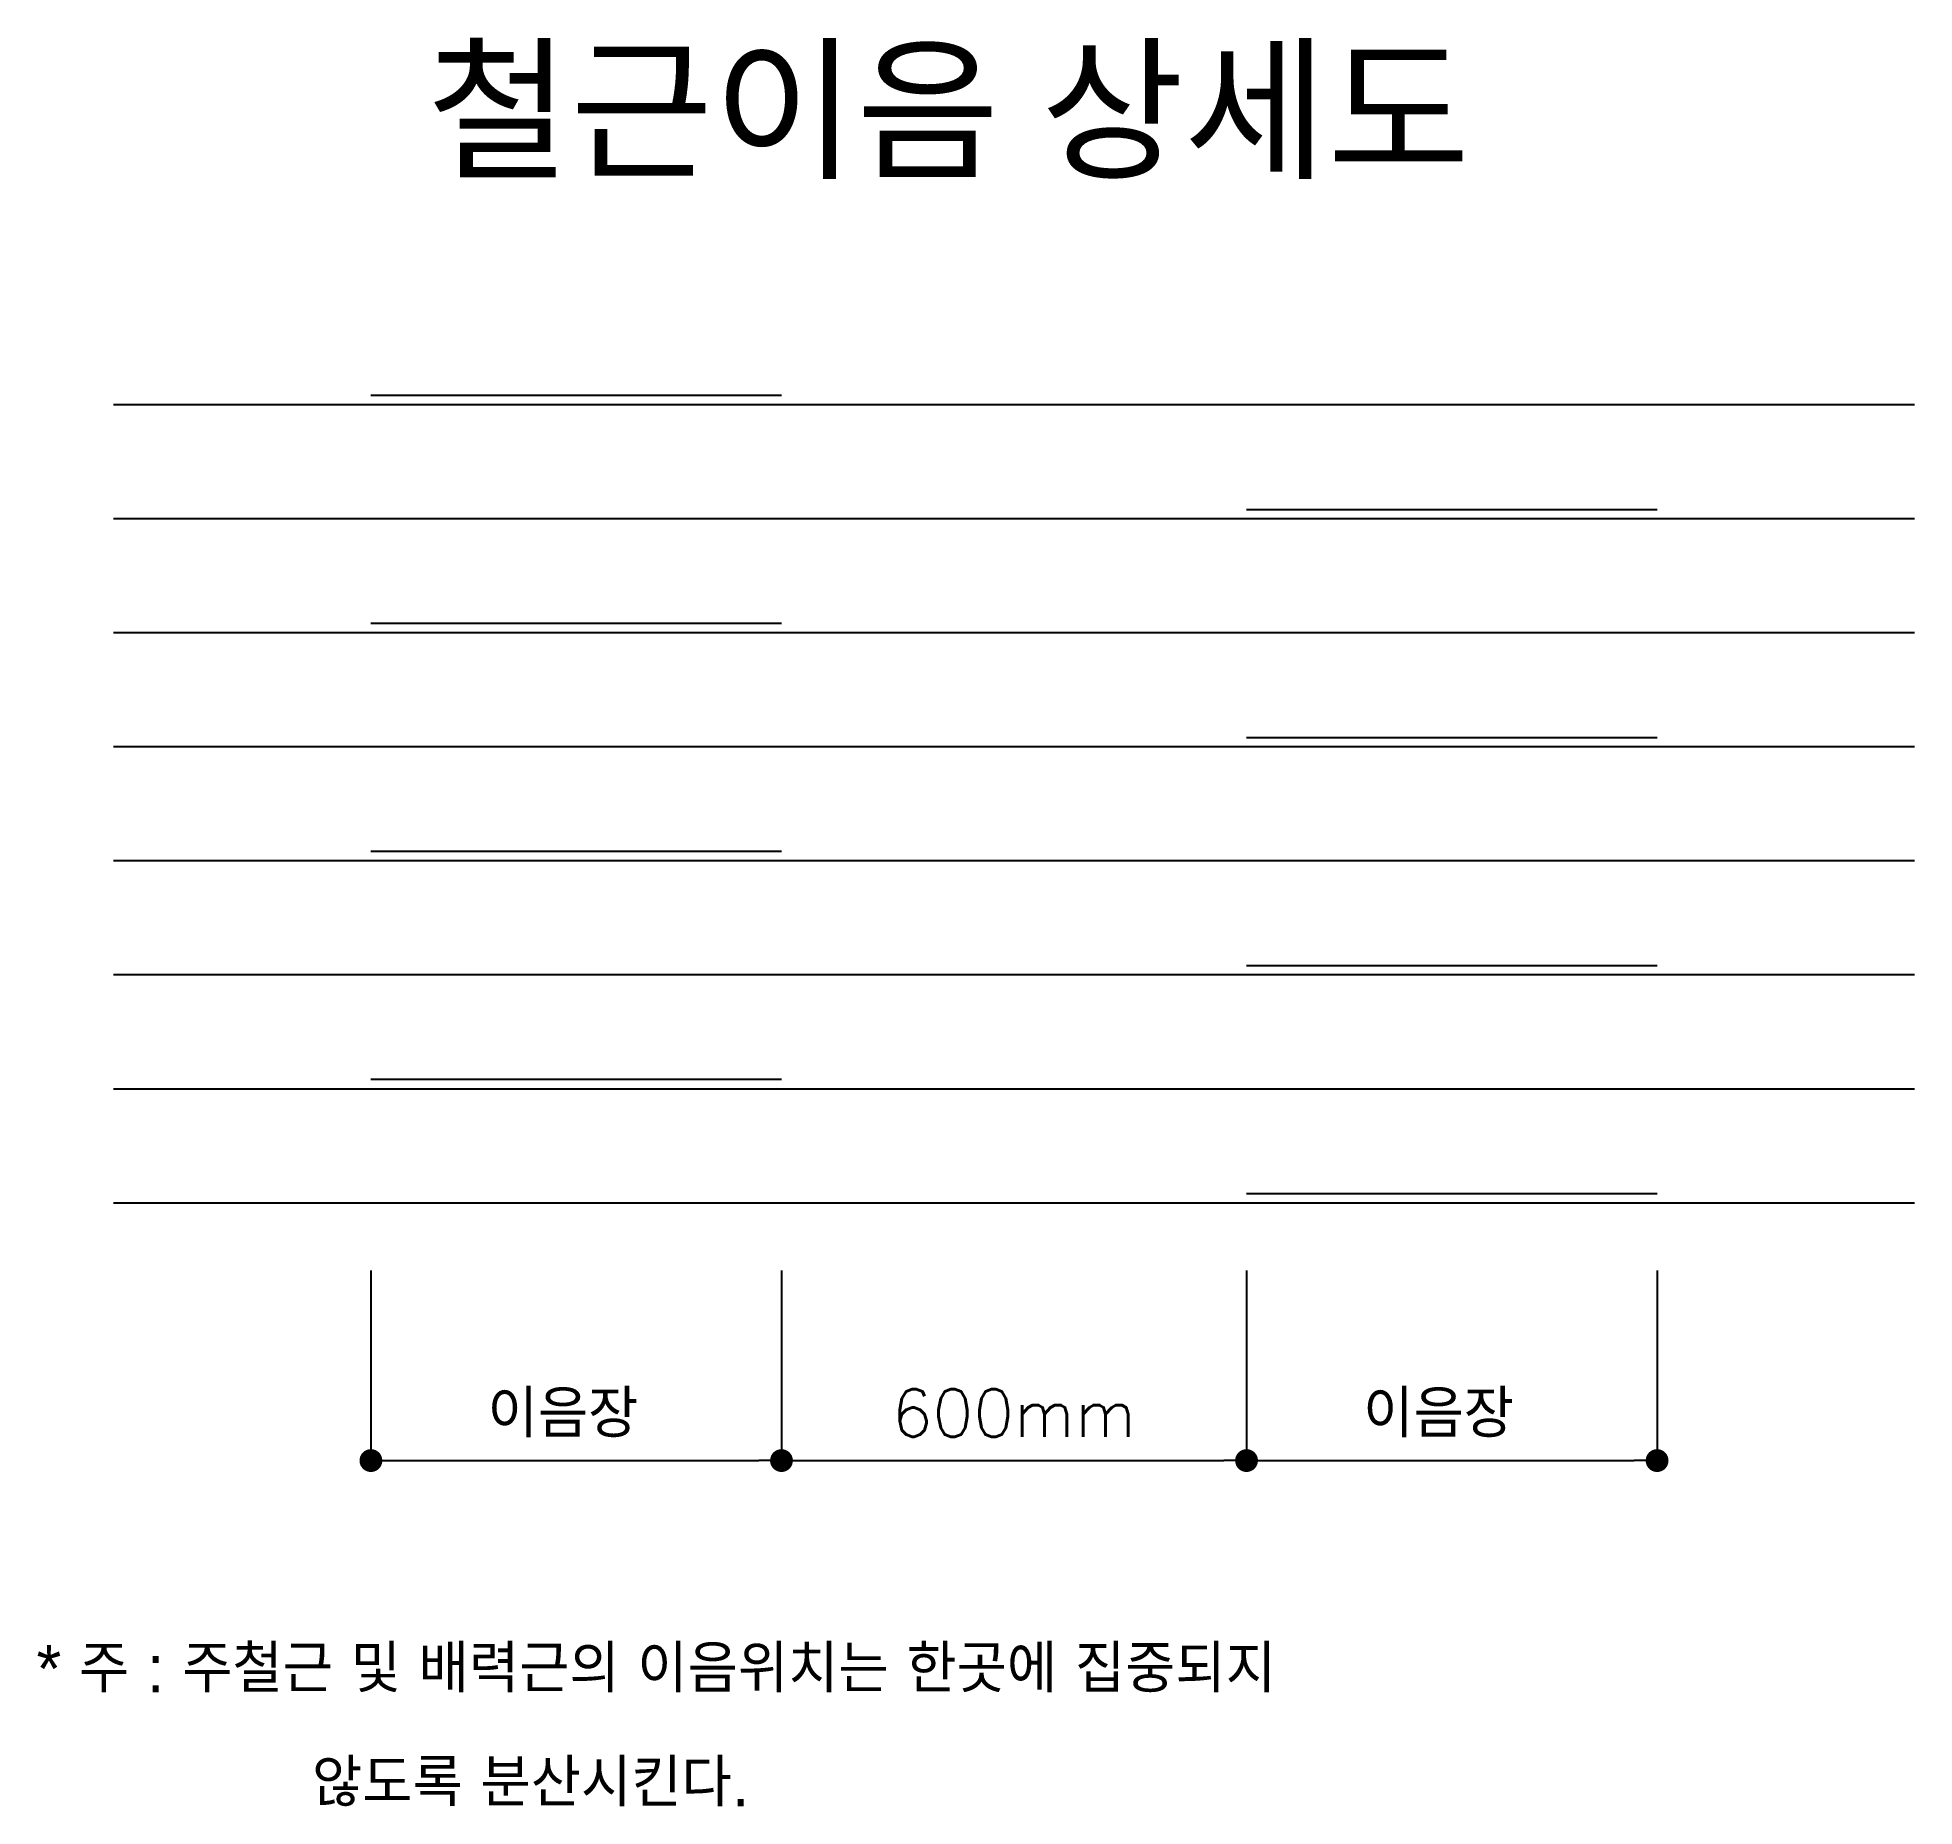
# Model space of a CAD drawing. Header units: millimetres. Extents: x -47.9 to 50.8, y -89.4 to 3.7.
import ezdxf
from ezdxf.enums import TextEntityAlignment as Align

# ---------------------------------------------------------------- set-up
doc = ezdxf.new("R2010")
doc.units = ezdxf.units.MM
doc.header["$LTSCALE"] = 500
doc.header["$MEASUREMENT"] = 0
doc.styles.add('GHS', font='djdg.shx', dxfattribs={"bigfont": 'ghs.shx'})
doc.styles.add('ROMANS', font='ROMANS.SHX')
doc.styles.add('주TITLE', font='Gulim.ttf')

# ---------------------------------------------------------------- blocks, each defined once
blk = doc.blocks.new('DOT')
at = {"color": 1}
blk.add_line((0, 0), (-1, 0), dxfattribs=at)
at = {"color": 7, "const_width": 0.5}
blk.add_lwpolyline([(-0.25, 0, 1), (0.25, 0, 1)], format="xyb", close=True, dxfattribs=at)

msp = doc.modelspace()

# ---------------------------------------------------------------- linework, layer by layer
at = {"color": 6}
for p, q in [((-43.931, -15.586), (50.814, -15.586)), ((-8.791, -15.106), (-30.391, -15.106)), ((-43.931, -21.586), (50.814, -21.586)), ((15.675, -21.106), (37.275, -21.106)), ((-43.931, -27.586), (50.814, -27.586)), ((-8.791, -27.106), (-30.391, -27.106)), ((15.675, -33.106), (37.275, -33.106)), ((-43.931, -33.586), (50.814, -33.586)), ((-8.791, -39.106), (-30.391, -39.106)), ((-43.931, -39.586), (50.814, -39.586)), ((15.675, -45.106), (37.275, -45.106)), ((-43.931, -45.586), (50.814, -45.586)), ((-8.791, -51.106), (-30.391, -51.106)), ((-43.931, -51.586), (50.814, -51.586)), ((15.675, -57.106), (37.275, -57.106)), ((-43.931, -57.586), (50.814, -57.586))]:
    msp.add_line(p, q, dxfattribs=at)
at = {"color": 1}
for p, q in [((-30.391, -61.155), (-30.391, -71.155)), ((-8.791, -61.155), (-8.791, -71.155)), ((-8.791, -61.155), (-8.791, -71.155)), ((15.675, -61.155), (15.675, -71.155)), ((15.675, -61.155), (15.675, -71.155)), ((37.275, -61.155), (37.275, -71.155)), ((-29.191, -71.155), (-9.991, -71.155)), ((-7.591, -71.155), (14.475, -71.155)), ((16.875, -71.155), (36.075, -71.155))]:
    msp.add_line(p, q, dxfattribs=at)

# ---------------------------------------------------------------- block references
at = {"color": 1, "xscale": 1.199999999999989, "yscale": 1.199999999999989, "zscale": 1.2, "rotation": 180}
for p in [(-30.391, -71.155), (-8.791, -71.155), (15.675, -71.155)]:
    msp.add_blockref('DOT', p, dxfattribs=at)
at = {"color": 1, "xscale": 1.199999999999989, "yscale": 1.199999999999989, "zscale": 1.2}
for p in [(-8.791, -71.155), (15.675, -71.155), (37.275, -71.155)]:
    msp.add_blockref('DOT', p, dxfattribs=at)

# ---------------------------------------------------------------- texts
at = {"color": 6, "style": '주TITLE'}
msp.add_text('철근이음 상세도', height=6, dxfattribs=at).set_placement((0, 0), align=Align.MIDDLE)
at = {"color": 0, "style": 'GHS'}
for s, p in [('이음장', (-24.253, -69.941)), ('이음장', (21.813, -69.941)), ('* 주 : 주철근 및 배력근의 이음위치는 한곳에 집중되지', (-47.983, -83.355)), ('않도록 분산시킨다.', (-33.49, -89.355))]:
    msp.add_text(s, height=2.5, dxfattribs=at).set_placement(p)
at = {"color": 7, "insert": (3.442, -68.655), "char_height": 2.5, "attachment_point": 5, "style": 'ROMANS'}
msp.add_mtext('\\A1;600mm', dxfattribs=at)

doc.saveas('drawing.dxf')
